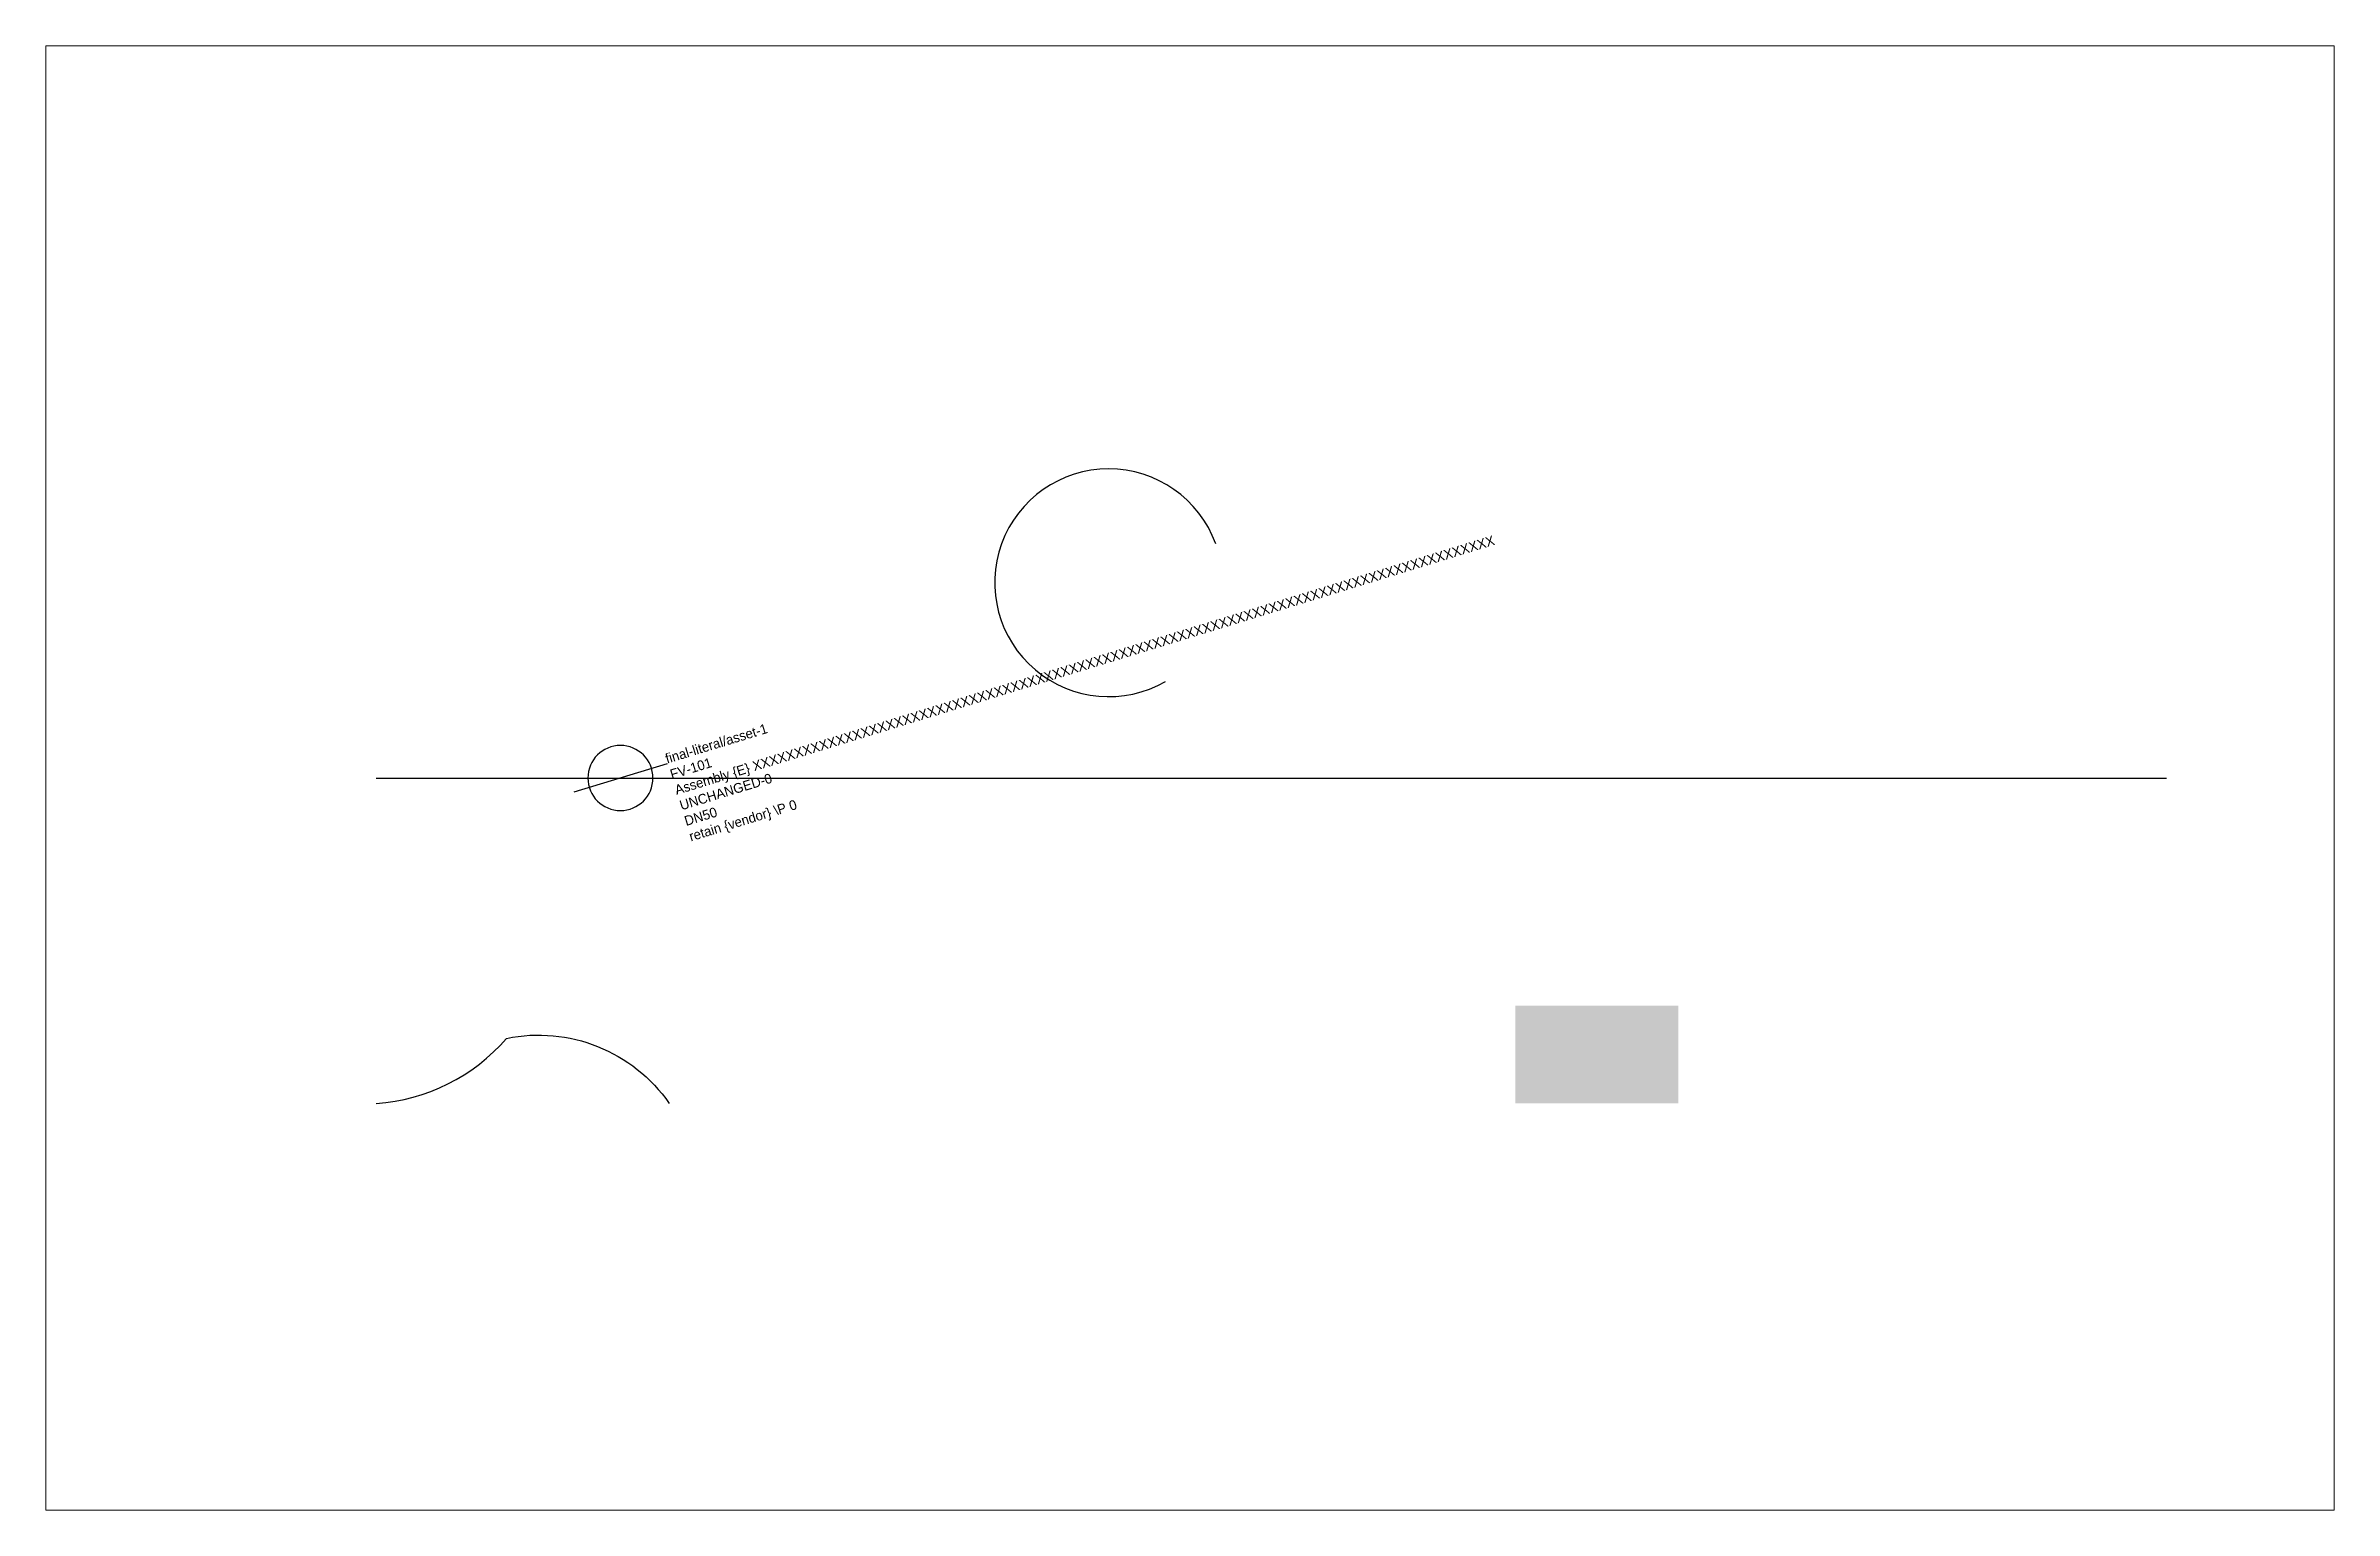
# Paper-space layout 'Final sheet' of a CAD drawing. Header units: metres. Extents: x 15 to 265, y 15 to 175.
# The model-space entities are those that its viewports show. They can reach past a viewport. Long polylines and large blocks are cut down to what shows.
import ezdxf

# ---------------------------------------------------------------- set-up
doc = ezdxf.new("R2010")
doc.units = ezdxf.units.M
doc.layers.add('LABEL', color=2, linetype='Continuous')
doc.layers.add('PIPE', color=3, linetype='Continuous')

# ---------------------------------------------------------------- blocks, each defined once
blk = doc.blocks.new('ASSET')
blk.add_line((-3, 0), (3, 0))
blk.add_circle((0, 0), 2)
at = {"layer": 'LABEL'}
for tag, p in [('ICT_ID', (3, 0)), ('TAG', (3, -1)), ('MODEL', (3, -2)), ('SERIAL', (3, -3)), ('SIZE', (3, -4)), ('VENDOR_PRIVATE', (3, -5))]:
    blk.add_attdef(tag, p, '', height=0.6, dxfattribs=at)

msp = doc.modelspace()

# ---------------------------------------------------------------- hatches: boundary and pattern name
msp.add_hatch(color=5).paths.add_polyline_path([(70, 0), (80, 0), (80, 6), (70, 6)])

# ---------------------------------------------------------------- linework, layer by layer
msp.add_lwpolyline([(0, 0, 0.2), (8, 4, -0.3), (18, 0)], format="xyb")
msp.add_arc((45, 32), 7, 20, 300)
at = {"layer": 'PIPE'}
msp.add_line((0, 20), (110, 20), dxfattribs=at)

# ---------------------------------------------------------------- block references
ref = msp.add_blockref('ASSET', (15, 20), dxfattribs=dict(at, xscale=-1, rotation=17))
ref.add_attrib('ICT_ID', 'final-literal/asset-1', (17.87, 20.88), dxfattribs={"layer": 'LABEL', "height": 0.6, "rotation": 17})
ref.add_attrib('TAG', 'FV-101', (18.16, 19.92), dxfattribs={"layer": 'LABEL', "height": 0.6, "rotation": 17})
ref.add_attrib('MODEL', 'Assembly {E} XXXXXXXXXXXXXXXXXXXXXXXXXXXXXXXXXXXXXXXXXXXXXXXXXXXXXXXXXXXXXXXXXXXXXXXXXXXXXXXXXXXXXXXXX', (18.45, 18.96), dxfattribs={"layer": 'LABEL', "height": 0.6, "rotation": 17})
ref.add_attrib('SERIAL', 'UNCHANGED-0', (18.75, 18.01), dxfattribs={"layer": 'LABEL', "height": 0.6, "rotation": 17})
ref.add_attrib('SIZE', 'DN50', (19.04, 17.05), dxfattribs={"layer": 'LABEL', "height": 0.6, "rotation": 17})
ref.add_attrib('VENDOR_PRIVATE', 'retain {vendor} \\P 0', (19.33, 16.1), dxfattribs={"layer": 'LABEL', "height": 0.6, "rotation": 17})

psp = doc.layouts.new('Final sheet')

# ---------------------------------------------------------------- viewports
at = {"layer": 'VIEWPORTS'}
psp.add_viewport(center=(140, 95), size=(250, 160), view_center_point=(50, 20), view_height=90, dxfattribs=at)

doc.saveas('drawing.dxf')
